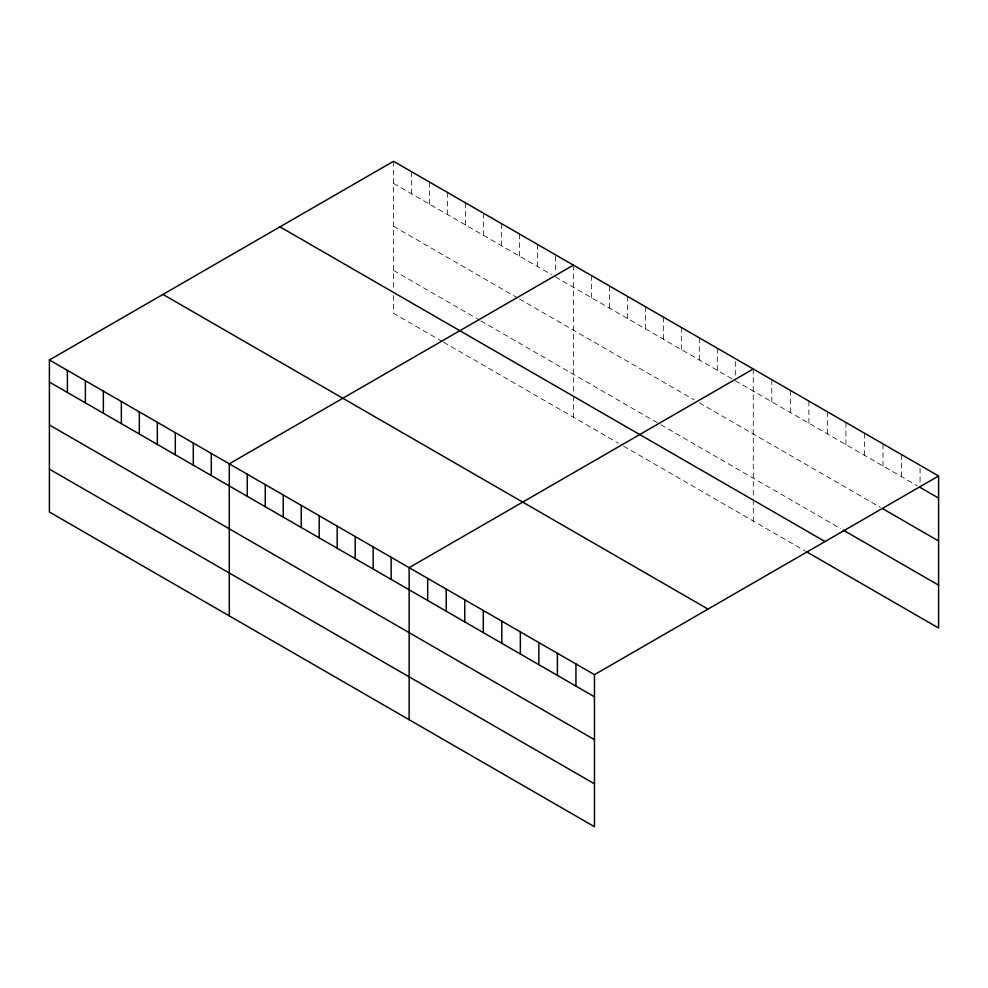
<?xml version="1.0" encoding="UTF-8"?>
<svg xmlns="http://www.w3.org/2000/svg" width="988" height="988" viewBox="0 0 988 988"><rect width="100%" height="100%" fill="white"/><g stroke="black" fill="none" stroke-linecap="round" stroke-linejoin="round"><path stroke-width="0.74" stroke-dasharray="4.94 3.71" d="M393.533 161.291L393.533 290.361M393.533 183.41L551.563 274.652M555.417 276.875L732.713 379.244M735.282 380.726L917.42 485.874M393.533 226.289L518.157 298.24M519.441 298.981L694.169 399.856M699.319 402.832L880.357 507.35M393.533 270.453L479.612 320.161M480.897 320.902L659.49 424M660.774 424.754L840.64 528.592M442.352 341.515L393.533 313.332L393.533 291.892M443.637 342.268L618.365 443.143M623.514 446.107L804.899 550.835M920.063 468.238L920.063 484.453M901.538 454.591L901.538 476.698M883 443.884L883 466.003M864.475 433.189L864.475 455.307M845.938 422.494L845.938 444.6M827.401 411.786L827.401 433.905M808.876 401.091L808.876 423.21M790.338 390.396L790.338 412.502M771.813 379.688L771.813 401.807M753.276 368.993L753.276 498.063M753.276 499.595L753.276 521.034M735.282 361.559L735.282 376.305M717.3 348.221L717.3 370.339M699.319 337.834L699.319 359.953M681.325 327.448L681.325 349.567M663.343 317.062L663.343 339.18M645.349 306.688L645.349 328.794M627.368 296.301L627.368 318.408M609.374 285.915L609.374 308.021M591.392 275.529L591.392 297.647M573.398 265.142L573.398 394.212M573.398 395.743L573.398 417.183M555.417 256.225L555.417 272.453M537.423 244.369L537.423 266.488M519.441 233.983L519.441 256.102M501.447 223.597L501.447 245.716M483.465 213.223L483.465 235.329M465.471 202.836L465.471 224.943M447.49 192.45L447.49 214.569M429.508 182.064L429.508 204.183M411.514 171.677L411.514 193.796"/><path stroke-width="1.48" d="M49.4 359.978L594.467 674.668L594.467 826.709L49.4 512.019L49.4 359.978L393.533 161.291L938.6 475.981L938.6 628.022L806.22 551.6M573.398 265.142L229.278 463.817L229.278 615.857M753.276 368.993L409.143 567.668L409.143 719.709M594.467 674.668L938.6 475.981M920.063 487.405L938.6 498.1M883 508.882L938.6 540.979M843.295 530.124L938.6 585.155M279.962 226.857L825.042 541.548M162.958 294.412L708.038 609.102M49.4 382.084L594.467 696.787M49.4 424.964L594.467 739.654M49.4 469.139L594.467 783.83M575.942 663.973L575.942 686.08M557.405 653.266L557.405 675.384M538.88 642.571L538.88 664.689M520.343 631.863L520.343 653.982M501.805 621.168L501.805 643.287M483.28 610.473L483.28 632.579M464.743 599.765L464.743 621.884M446.218 589.07L446.218 611.189M427.681 578.375L427.681 600.482M391.162 557.281L391.162 579.4M373.168 546.907L373.168 569.014M355.186 536.521L355.186 558.628M337.192 526.135L337.192 548.241M319.21 515.748L319.21 537.867M301.229 505.362L301.229 527.481M283.235 494.976L283.235 517.095M265.253 484.589L265.253 506.708M247.259 474.203L247.259 496.322M211.284 453.443L211.284 475.549M193.302 443.056L193.302 465.163M175.308 432.67L175.308 454.789M157.327 422.284L157.327 444.402M139.333 411.897L139.333 434.016M121.351 401.511L121.351 423.63M103.357 391.125L103.357 413.243M85.376 380.738L85.376 402.857M67.382 370.352L67.382 392.471"/></g></svg>
